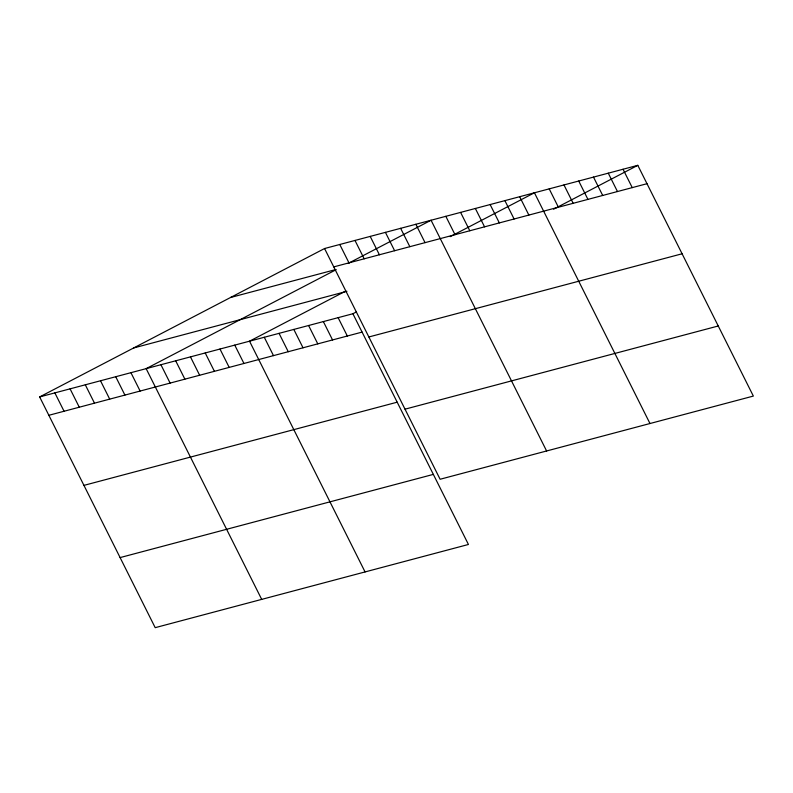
<?xml version="1.0" encoding="UTF-8"?>
<svg xmlns="http://www.w3.org/2000/svg" width="793" height="793" viewBox="0 0 793 793"><rect width="100%" height="100%" fill="white"/><g stroke="black" fill="none" stroke-linecap="round" stroke-linejoin="round"><path stroke-width="1.19" d="M39.65 396.926L352.895 313.741L468.435 544.474L155.2 627.669L39.65 396.926L324.565 248.526L637.8 165.331L753.35 396.074L440.105 479.259L324.565 248.526M335.964 269.769L146.15 368.646L261.7 599.389M347.978 263.514L431.065 220.236L546.605 450.979M345.698 291.09L249.527 341.188L365.067 571.931M450.255 236.631L534.432 192.788L649.982 423.521M352.895 313.741L356.176 312.026M553.623 209.183L637.8 165.331M333.754 266.894L646.999 183.698M230.535 297.494L335.875 269.521M133.67 347.958L346.947 291.309M48.849 415.294L362.094 332.098M368.854 336.975L682.099 253.78M83.939 485.375L397.184 402.19M405.015 409.178L718.26 325.982M120.1 557.588L433.345 474.392M623.04 169.256L632.239 187.614M608.271 173.171L617.469 191.539M593.501 177.097L602.7 195.465M578.731 181.022L587.93 199.38M563.972 184.938L573.161 203.305M549.202 188.863L558.401 207.231M519.663 196.704L528.862 215.072M504.903 200.629L514.092 218.997M490.133 204.554L499.332 222.912M475.364 208.47L484.563 226.838M460.594 212.395L469.793 230.763M445.835 216.32L455.023 234.678M415.849 224.28L425.048 242.648M400.634 228.315L409.832 246.682M385.418 232.359L394.617 250.727M370.202 236.403L379.401 254.771M354.986 240.438L364.185 258.805M339.771 244.482L348.97 262.85M338.125 317.656L347.324 336.024M323.356 321.581L332.554 339.949M308.596 325.507L317.785 343.865M293.826 329.422L303.025 347.79M279.057 333.347L288.255 351.715M264.287 337.273L273.486 355.631M234.758 345.114L243.957 363.481M219.988 349.039L229.187 367.397M205.218 352.954L214.417 371.322M190.459 356.88L199.648 375.248M175.689 360.805L184.888 379.163M160.92 364.721L170.118 383.088M130.934 372.69L140.133 391.048M115.728 376.725L124.917 395.092M100.513 380.769L109.702 399.137M85.297 384.803L94.496 403.171M70.081 388.848L79.28 407.215M54.866 392.892L64.064 411.26"/></g></svg>
